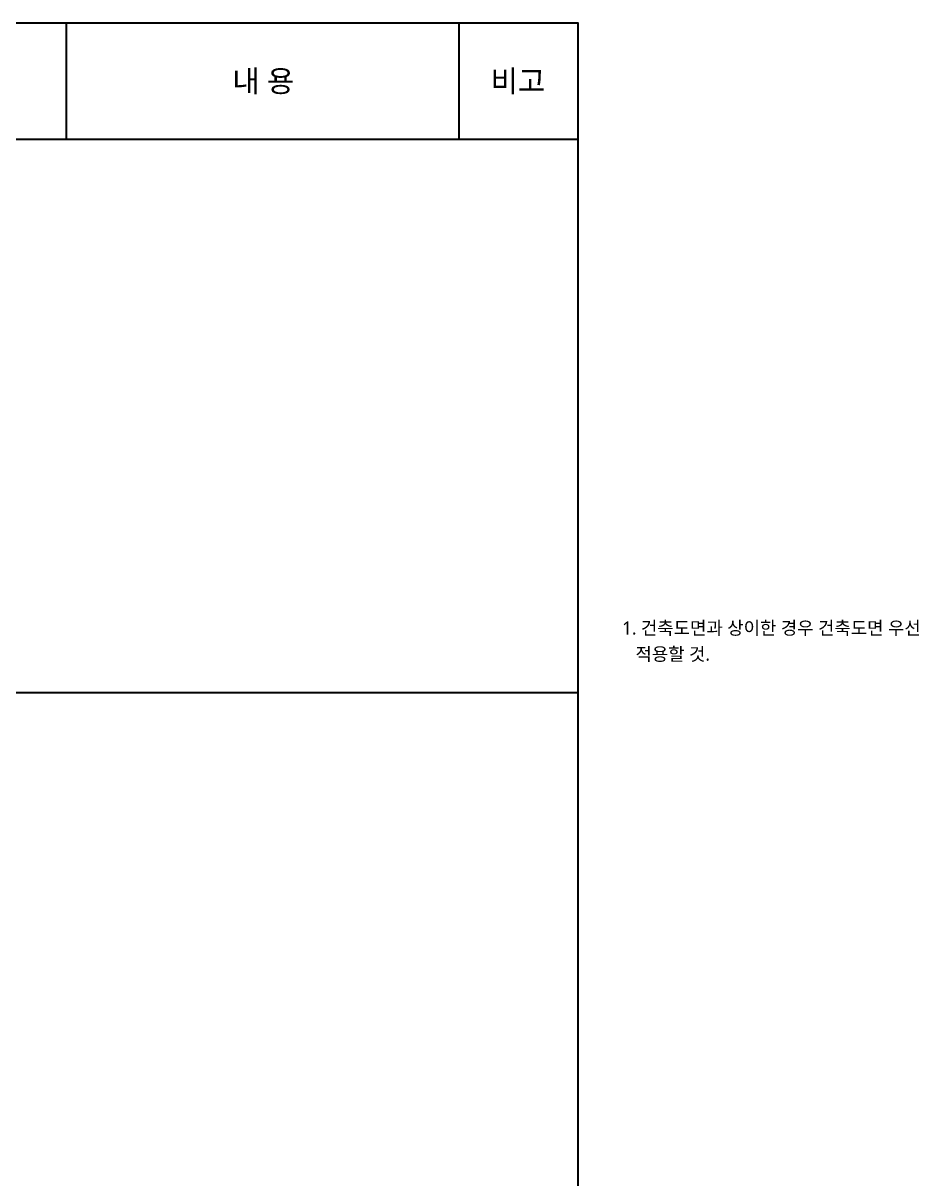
# Model space of a CAD drawing. Extents: x 746174 to 770183, y -129454 to -121400.
# Drawn here: x 766981 to 770068, y -125390 to -121405 of the extents above; entities that cross this region are included whole.
import ezdxf
from ezdxf.enums import TextEntityAlignment as Align

# ---------------------------------------------------------------- set-up
doc = ezdxf.new("R2010")
doc.units = 0
doc.header["$LTSCALE"] = 300
doc.header["$MEASUREMENT"] = 0
for name, color, linetype in [('TBL_7', 7, 'CONTINUOUS'), ('TEXT', 3, 'CONTINUOUS'), ('TXT', 3, 'CONTINUOUS')]:
    doc.layers.add(name, color=color, linetype=linetype)
doc.styles.add('스타일1', font='malgun.ttf')

msp = doc.modelspace()

# ---------------------------------------------------------------- linework, layer by layer
at = {"layer": 'TBL_7', "color": 4}
msp.add_lwpolyline([(763893.8, -129439.2), (768893.8, -129439.2), (768893.8, -121404.7), (763893.8, -121404.7)], close=True, dxfattribs=at)
at = {"layer": 'TXT'}
for p, q in [((767128.9, -121404.7), (767128.9, -121804.7)), ((768482.9, -121404.7), (768482.9, -121804.7)), ((763893.8, -121804.7), (768893.8, -121804.7)), ((764293.8, -123713.3), (768893.6, -123713.3))]:
    msp.add_line(p, q, dxfattribs=at)

# ---------------------------------------------------------------- texts
at = {"layer": 'TEXT', "style": '스타일1'}
for s, p in [('내 용', (767808.7, -121604.7)), ('비고', (768686.4, -121604.7))]:
    msp.add_text(s, height=75, dxfattribs=at).set_placement(p, align=Align.MIDDLE_CENTER)
for s, p in [('1. 건축도면과 상이한 경우 건축도면 우선', (769045.5, -123526.4)), ('   적용할 것.', (769045.5, -123616.4))]:
    msp.add_text(s, height=45, dxfattribs=at).set_placement(p, align=Align.BOTTOM_LEFT)

doc.saveas('drawing.dxf')
